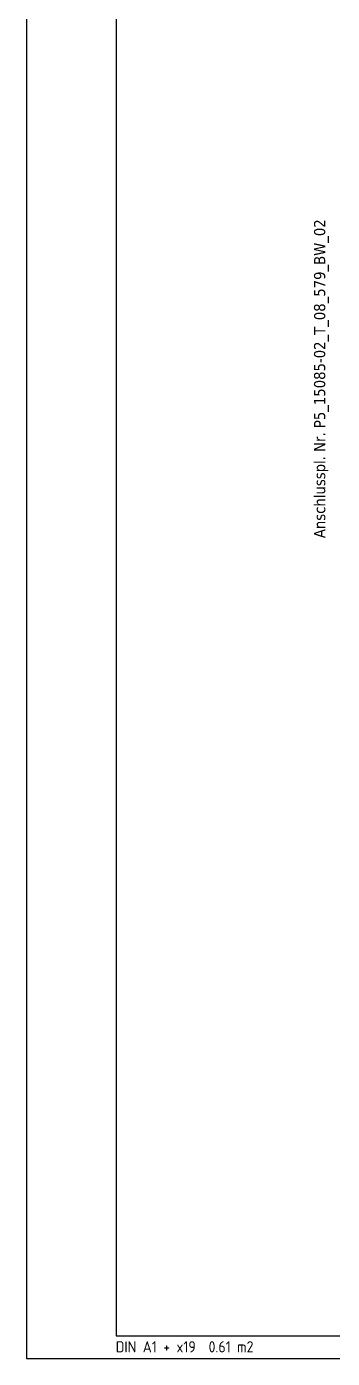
# Model space of a CAD drawing. Extents: x -17.6 to 69.4, y 0 to 29.7.
# Drawn here: x 0 to 3.41, y 0 to 14.85 of the extents above; entities that cross this region are included whole.
import ezdxf

# ---------------------------------------------------------------- set-up
doc = ezdxf.new("R2010")
doc.units = 0
doc.header["$LTSCALE"] = 0.5
doc.linetypes.add('AUSGEZOGEN', pattern=[1000.01, 1000, 0.01])
doc.layers.add('RAHMEN', color=7, linetype='Continuous')
doc.layers.add('TEXT', color=7, linetype='Continuous')
doc.styles.add('helv', font='tahoma.ttf')
doc.styles.add('txt', font='isocp.shx')

# ---------------------------------------------------------------- blocks, each defined once
blk = doc.blocks.new('A1-19-0')
at = {"layer": 'RAHMEN'}
for p, q in [((0, 59.4), (0, 0)), ((0, 0), (103.1, 0))]:
    blk.add_line(p, q, dxfattribs=at)
at = {"layer": 'RAHMEN', "color": 5}
for p, q in [((2, 58.9), (2, 0.5)), ((2, 0.5), (102.6, 0.5))]:
    blk.add_line(p, q, dxfattribs=at)
at = {"layer": 'RAHMEN', "color": 7, "style": 'txt'}
blk.add_text('DIN A1 + x19  0.61 m2', height=0.25, dxfattribs=at).set_placement((1.989, 0.133))

msp = doc.modelspace()

# ---------------------------------------------------------------- block references
at = {"layer": 'RAHMEN', "color": 7, "linetype": 'AUSGEZOGEN', "xscale": 0.5, "yscale": 0.5, "zscale": 0.5}
msp.add_blockref('A1-19-0', (0, 0), dxfattribs=at)

# ---------------------------------------------------------------- texts
at = {"layer": 'TEXT', "color": 7, "linetype": 'AUSGEZOGEN', "style": 'helv'}
msp.add_text('Anschlusspl. Nr. P5_15085-02_T_08_579_BW_02', height=0.125, rotation=90, dxfattribs=at).set_placement((3.332, 9.146))

doc.saveas('drawing.dxf')
